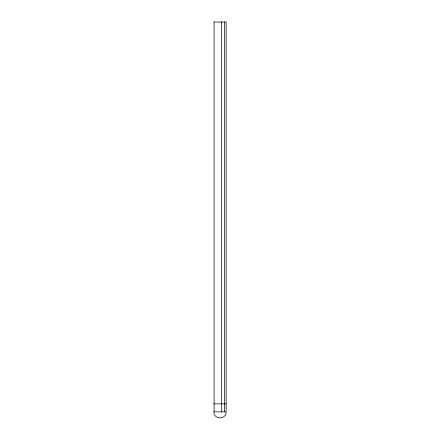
<?xml version="1.0" encoding="UTF-8"?>
<svg xmlns="http://www.w3.org/2000/svg" width="440" height="440" viewBox="0 0 440 440"><rect width="100%" height="100%" fill="white"/><g stroke="black" fill="none" stroke-linecap="round" stroke-linejoin="round"><path stroke-width="0.66" d="M226.105 412.407C225.858 419.65 214.143 419.65 213.895 412.407M213.873 22L226.127 22L226.127 411.873L213.873 411.873M213.873 403.86L226.127 403.86M224.334 22L224.334 411.873M221.584 22L221.584 411.873M214.082 22L214.082 411.873"/></g></svg>
